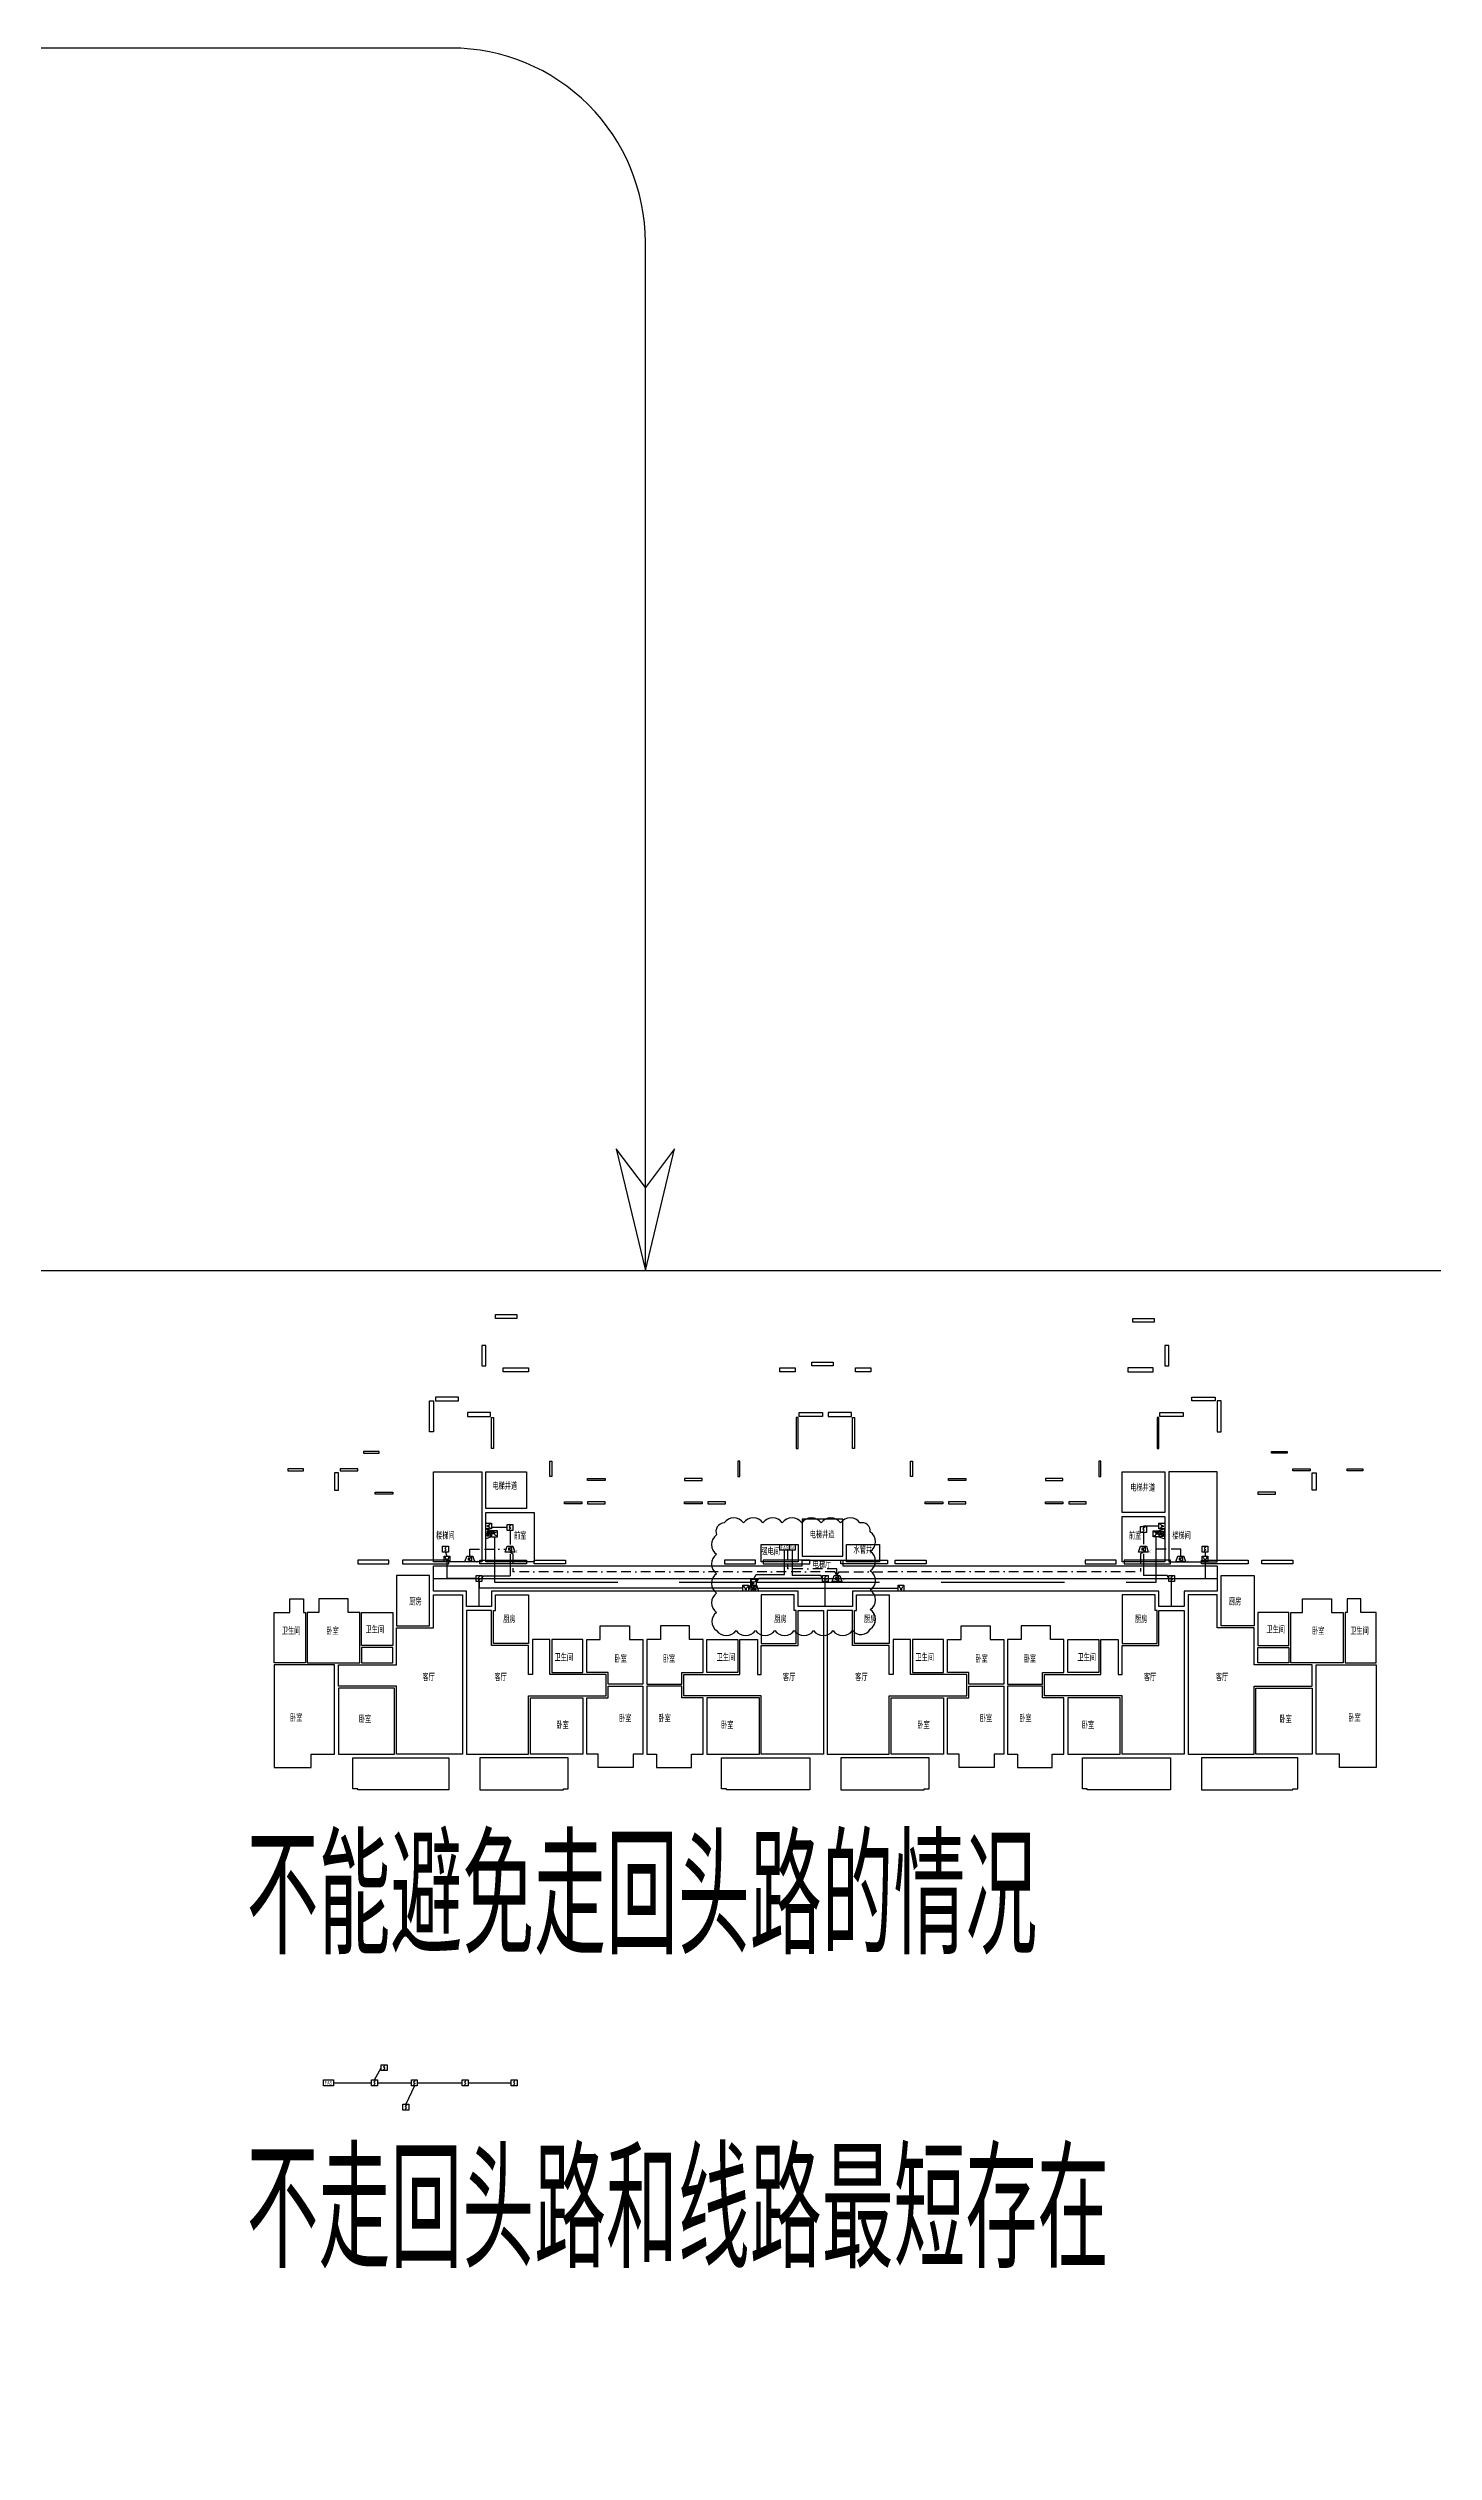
# Model space of a CAD drawing. Header units: millimetres. Extents: x -99490 to 495010, y -402480 to 18020.
# Drawn here: x 284444 to 355880, y -219597 to -95715 of the extents above; entities that cross this region are included whole.
import ezdxf
from ezdxf.enums import TextEntityAlignment as Align

# ---------------------------------------------------------------- set-up
doc = ezdxf.new("R2010")
doc.units = ezdxf.units.MM
doc.header["$LTSCALE"] = 1000
doc.linetypes.add('BORDER', pattern=[1.75, 0.5, -0.25, 0.5, -0.25, 0, -0.25])
doc.linetypes.add('HIDDEN', pattern=[9.525, 6.35, -3.175])
for name, color, linetype in [('E-BRST-WIRE', 4, 'BORDER'), ('E-FAS-DEVC', 3, 'Continuous'), ('E-FAS-EQPM', 2, 'Continuous'), ('E-FAS-WIRE', 4, 'Continuous'), ('E-FAS-WIRE5', 4, 'HIDDEN'), ('E-UNIV-DIAG', 2, 'Continuous'), ('E-UNIV-EL', 140, 'Continuous'), ('E-UNIV-NOTE', 6, 'Continuous'), ('中心线', 5, 'Continuous'), ('房间名称', 30, 'Continuous'), ('房间框线', 30, 'Continuous'), ('门窗框线', 114, 'Continuous')]:
    doc.layers.add(name, color=color, linetype=linetype)
doc.styles.add('TH-STYLE3', font='tssdeng.shx', dxfattribs={"width": 0.65, "bigfont": 'tssdchn.shx'})

# ---------------------------------------------------------------- blocks, each defined once
blk = doc.blocks.new('E-BFAS010')
blk.add_lwpolyline([(-2.5, -1.5), (-2.5, 1.5), (2.5, 1.5), (2.5, -1.5)], close=True)
at = {"layer": 'E-UNIV-EL', "style": 'TH-STYLE3', "width": 0.7}
blk.add_attdef('BOX', text='', height=2, dxfattribs=at).set_placement((0, 0), align=Align.MIDDLE)
blk = doc.blocks.new('E-BFAS540')
blk.add_lwpolyline([(-1.5, -1.5), (-1.5, 1.5), (1.5, 1.5), (1.5, -1.5)], close=True)
at = {"layer": 'E-UNIV-EL', "style": 'TH-STYLE3', "width": 0.7}
blk.add_attdef('F', text='', height=1.7, dxfattribs=at).set_placement((0, 0), align=Align.MIDDLE)
blk = doc.blocks.new('E-BFAS212')
blk.add_lwpolyline([(-1.5, -1.5), (-1.5, 1.5), (1.5, 1.5), (1.5, -1.5)], close=True)
at = {"layer": 'E-UNIV-EL'}
blk.add_line((0, 0), (0, -1), dxfattribs=at)
for radius in [0.5, 0.25]:
    blk.add_circle((0.75, -0.5), radius, dxfattribs=at)
blk.add_arc((0, 1), 1, 180, 0, dxfattribs=at)
blk = doc.blocks.new('E-BFAS330')
blk.add_lwpolyline([(-2.5, -1.5), (-1.5, 1.5), (1.5, 1.5), (2.5, -1.5)], close=True)
at = {"layer": 'E-UNIV-EL'}
for p, q in [((-1.6, 1), (-0.2, 0.6)), ((-1.1, 0), (-1.6, 1)), ((-0.5, 0), (-1.3, 0)), ((-1.3, 0), (-1.3, -0.8)), ((-0.7, 0), (-0.2, 0.6)), ((-0.5, 0), (-0.5, -0.8)), ((0, 1.5), (0, -1.5)), ((0.6, 0.1), (0.6, -0.8)), ((1.2, 0.1), (1.2, -0.8)), ((-1.3, -0.8), (-0.5, -0.8)), ((1.2, -0.8), (0.6, -0.8))]:
    blk.add_line(p, q, dxfattribs=at)
blk.add_circle((0.9, 0.5), 0.5, dxfattribs=at)
blk = doc.blocks.new('E-BFAS410-2')
blk.add_lwpolyline([(-2.5, -1.5), (-1.5, 1.5), (1.5, 1.5), (2.5, -1.5)], close=True)
at = {"layer": 'E-UNIV-EL'}
for p, q in [((0, 0.5), (-0.8, 0.5)), ((-0.8, 0.5), (-0.8, -0.5)), ((0, 0.5), (0.8, 1.2)), ((0, -0.5), (0, 0.5)), ((0.8, 1.2), (0.8, -1.2)), ((0, -0.5), (-0.8, -0.5)), ((0, -0.5), (0.8, -1.2))]:
    blk.add_line(p, q, dxfattribs=at)
at = {"layer": 'E-UNIV-EL', "style": 'TH-STYLE3', "width": 0.5}
blk.add_attdef('F', text='', height=1.5, dxfattribs=at).set_placement((3.5, -1.2), align=Align.MIDDLE)
blk = doc.blocks.new('E-BFAS110')
blk.add_lwpolyline([(-1.5, -1.5), (-1.5, 1.5), (1.5, 1.5), (1.5, -1.5)], close=True)
at = {"layer": 'E-UNIV-EL'}
blk.add_lwpolyline([(0.4, 1.1), (-0.4, 0.4), (0.4, -0.4), (-0.4, -1.1)], dxfattribs=at)
blk = doc.blocks.new('E-BFAS610')
blk.add_lwpolyline([(-1.5, -1.5), (-1.5, 1.5), (1.5, 1.5), (1.5, -1.5)], close=True)
at = {"layer": 'E-UNIV-EL'}
for p, q in [((0, 0), (0, -1)), ((-0.5, -0.5), (0.5, -0.5))]:
    blk.add_line(p, q, dxfattribs=at)
blk.add_arc((0, 1), 1, 180, 0, dxfattribs=at)
blk = doc.blocks.new('E-BFAS410-4')
blk.add_lwpolyline([(-2.5, -1.5), (-1.5, 1.5), (1.5, 1.5), (2.5, -1.5)], close=True)
at = {"layer": 'E-UNIV-EL'}
for p, q in [((0, 0.5), (-0.8, 0.5)), ((-0.8, 0.5), (-0.8, -0.5)), ((0, 0.5), (0.8, 1.2)), ((0, -0.5), (0, 0.5)), ((0.8, 1.2), (0.8, -1.2)), ((0, -0.5), (-0.8, -0.5)), ((0, -0.5), (0.8, -1.2))]:
    blk.add_line(p, q, dxfattribs=at)
at = {"layer": 'E-UNIV-EL', "style": 'TH-STYLE3', "width": 0.5}
blk.add_attdef('F', text='', height=1.5, dxfattribs=at).set_placement((3.5, -1.2), align=Align.MIDDLE)

msp = doc.modelspace()

# ---------------------------------------------------------------- linework, layer by layer
at = {"layer": 'E-BRST-WIRE'}
for p, q in [((308257, -173223), (308407, -173310)), ((308407, -173310), (308407, -174234)), ((322557, -173133), (322557, -174083)), ((340907, -173223), (340757, -173310)), ((340757, -173310), (340757, -174230)), ((324992, -174234), (308407, -174234)), ((325107, -174084), (322557, -174083)), ((325107, -174433), (324992, -174234)), ((325107, -174433), (325107, -174084)), ((325107, -174433), (325223, -174234)), ((325223, -174234), (340757, -174230))]:
    msp.add_line(p, q, dxfattribs=at)
for points in [[(306182, -173433), (306182, -173073), (308057, -173073)], [(342832, -173433), (342832, -173073), (341107, -173073)]]:
    msp.add_lwpolyline(points, dxfattribs=at)
at = {"layer": 'E-FAS-WIRE'}
for p, q in [((307157, -172083), (307157, -172033)), ((308107, -171958), (307307, -171958)), ((308257, -172108), (308257, -172826)), ((341707, -171883), (340907, -171883)), ((340907, -171908), (340907, -171883)), ((304932, -173223), (305007, -173433)), ((308257, -173333), (308257, -174442)), ((322807, -173133), (322807, -174433)), ((340907, -172208), (340907, -172824)), ((340907, -173310), (340907, -174434)), ((344082, -173223), (344082, -173433)), ((305007, -173733), (305007, -174583)), ((306507, -174583), (305007, -174583)), ((306807, -174583), (306889, -174442)), ((306889, -174442), (308257, -174442)), ((320957, -174783), (321073, -174583)), ((324357, -174583), (321073, -174583)), ((324271, -174433), (322807, -174433)), ((324357, -174583), (324271, -174433)), ((324657, -174583), (324857, -174583)), ((325357, -174583), (342207, -174583)), ((342121, -174434), (340907, -174434)), ((342207, -174583), (342121, -174434)), ((342507, -174584), (344082, -174584)), ((344082, -173733), (344082, -174584)), ((306657, -174733), (306657, -175083)), ((320257, -175083), (306657, -175083)), ((320607, -175083), (320557, -175083)), ((321007, -175083), (328263, -175083))]:
    msp.add_line(p, q, dxfattribs=at)
for points in [[(299149, -200575), (301118, -200575)], [(301268, -200425), (301618, -199799)], [(301418, -200575), (303177, -200575)], [(303477, -200575), (305792, -200575)], [(306092, -200575), (308321, -200575)], [(303327, -200725), (302887, -201678)]]:
    msp.add_lwpolyline(points, dxfattribs=at)
at = {"layer": 'E-FAS-WIRE5'}
for points in [[(307457, -172433), (307457, -174783), (320657, -174783)], [(320807, -174633), (320952, -174383), (322407, -174383), (322407, -173133)], [(320957, -174783), (341557, -174783), (341557, -172433)]]:
    msp.add_lwpolyline(points, dxfattribs=at)
at = {"layer": 'E-UNIV-DIAG', "color": 1}
msp.add_lwpolyline([(315232, -158715), (315232, -105715, 0.4142136), (305232, -95715), (175232, -95715)], format="xyb", dxfattribs=at)
msp.add_lwpolyline([(315232, -158715), (316732, -152439), (315232, -154439), (313732, -152439), (315232, -158715)], dxfattribs=at)
msp.add_lwpolyline([(405232, -270715), (225232, -270715, -0.4142136), (215232, -260715), (215232, -168715, -0.4142136), (225232, -158715), (405232, -158715, -0.4142136), (415232, -168715), (415232, -260715, -0.4142136)], format="xyb", close=True, dxfattribs=at)
at = {"layer": 'E-UNIV-NOTE'}
msp.add_lwpolyline([(318906, -177268, 0.5205671), (319906, -177268, 0.5205671), (320906, -177268, 0.5205671), (321906, -177268, 0.5205671), (322906, -177268, 0.5205671), (323906, -177268, 0.5205671), (324906, -177268, 0.5205671), (325906, -177268, 0.5205671), (326827, -177189, 0.5205671), (326827, -176189, 0.5205671), (326827, -175189, 0.5205671), (326827, -174189, 0.5205671), (326827, -173189, 0.5205671), (326827, -172189, 0.5205671), (326292, -171724, 0.5205671), (325292, -171724, 0.5205671), (324292, -171724, 0.5205671), (323292, -171724, 0.5205671), (322292, -171724, 0.5205671), (321292, -171724, 0.5205671), (320292, -171724, 0.5205671), (319292, -171724, 0.5205671), (318906, -172338, 0.5205671), (318906, -173338, 0.5205671), (318906, -174338, 0.5205671), (318906, -175338, 0.5205671), (318906, -176338, 0.5205671)], format="xyb", close=True, dxfattribs=at)
at = {"layer": '中心线'}
for p, q in [((304307, -174583), (344707, -174584)), ((306657, -176033), (306657, -174583)), ((324507, -176033), (324507, -174583)), ((342357, -176033), (342357, -174584))]:
    msp.add_line(p, q, dxfattribs=at)
at = {"layer": '房间框线'}
for points in [[(306807, -173733), (304307, -173733), (304307, -169083), (306807, -169083)], [(309110, -170983), (307006, -170983), (307006, -169083), (309110, -169083)], [(342007, -171183), (339807, -171183), (339807, -169083), (342007, -169083)], [(342207, -173733), (344707, -173733), (344707, -169083), (342207, -169083)], [(309507, -173733), (307007, -173733), (307007, -171183), (309507, -171183)], [(323307, -173433), (325407, -173433), (325407, -171533), (323307, -171533)], [(342007, -173733), (339807, -173733), (339807, -171383), (342007, -171383)], [(323107, -173733), (321207, -173733), (321207, -172833), (323107, -172833)], [(327307, -173733), (325607, -173733), (325607, -172833), (327307, -172833)], [(304107, -174433), (302407, -174433), (302407, -177033), (304107, -177033)], [(304307, -173933), (323307, -173933), (323307, -173633), (325407, -173633), (325407, -173933), (344707, -173933), (344707, -175233), (343007, -175233), (343007, -176033), (341707, -176033), (341707, -175233), (325907, -175233), (325907, -176033), (323107, -176033), (323107, -175233), (307307, -175233), (307307, -176033), (306007, -176033), (306007, -175233), (304307, -175233)], [(344907, -174433), (346607, -174433), (346607, -177033), (344907, -177033)], [(304307, -177133), (304307, -175433), (305807, -175433), (305807, -183633), (302407, -183633), (302407, -180133), (299407, -180133), (299407, -179033), (302407, -179033), (302407, -177133)], [(307507, -175433), (309207, -175433), (309207, -177934), (307407, -177934), (307407, -176233), (307507, -176233)], [(322907, -175433), (321207, -175433), (321207, -177934), (323007, -177934), (323007, -176233), (322907, -176233)], [(326107, -175433), (327807, -175433), (327807, -177934), (326007, -177934), (326007, -176233), (326107, -176233)], [(341507, -175433), (339807, -175433), (339807, -177934), (341607, -177934), (341607, -176233), (341507, -176233)], [(344707, -177133), (344707, -175433), (343207, -175433), (343207, -183633), (346607, -183633), (346607, -180133), (349607, -180133), (349607, -179033), (346607, -179033), (346607, -177133)], [(302207, -178033), (300607, -178033), (300607, -176333), (302207, -176333)], [(312207, -177733), (312907, -177733), (312907, -177033), (314407, -177033), (314407, -177733), (315107, -177733), (315107, -180033), (313307, -180033), (313307, -179433), (312207, -179433)], [(318207, -177733), (317507, -177733), (317507, -177033), (316007, -177033), (316007, -177733), (315307, -177733), (315307, -180033), (317107, -180033), (317107, -179433), (318207, -179433)], [(330807, -177733), (331507, -177733), (331507, -177033), (333007, -177033), (333007, -177733), (333707, -177733), (333707, -180033), (331907, -180033), (331907, -179433), (330807, -179433)], [(336807, -177733), (336107, -177733), (336107, -177033), (334607, -177033), (334607, -177733), (333907, -177733), (333907, -180033), (335707, -180033), (335707, -179433), (336807, -179433)], [(346807, -178033), (348407, -178033), (348407, -176333), (346807, -176333)], [(302207, -178133), (300607, -178133), (300607, -178933), (302207, -178933)], [(312007, -177733), (310407, -177733), (310407, -179433), (312007, -179433)], [(318407, -177733), (320007, -177733), (320007, -179433), (318407, -179433)], [(330607, -177733), (329007, -177733), (329007, -179433), (330607, -179433)], [(337007, -177733), (338607, -177733), (338607, -179433), (337007, -179433)], [(346807, -178133), (348407, -178133), (348407, -178933), (346807, -178933)], [(299207, -179033), (296107, -179033), (296107, -184333), (298007, -184333), (298007, -183633), (299207, -183633)], [(349807, -179033), (352907, -179033), (352907, -184333), (351007, -184333), (351007, -183633), (349807, -183633)], [(302307, -180233), (299407, -180233), (299407, -183633), (302307, -183633)], [(309307, -180733), (312007, -180733), (312007, -183633), (309307, -183633)], [(312207, -180733), (313307, -180733), (313307, -180133), (315107, -180133), (315107, -183633), (314607, -183633), (314607, -184333), (312807, -184333), (312807, -183633), (312207, -183633)], [(318207, -180733), (317107, -180733), (317107, -180133), (315307, -180133), (315307, -183633), (315807, -183633), (315807, -184333), (317607, -184333), (317607, -183633), (318207, -183633)], [(321107, -180733), (318407, -180733), (318407, -183633), (321107, -183633)], [(327907, -180733), (330607, -180733), (330607, -183633), (327907, -183633)], [(330807, -180733), (331907, -180733), (331907, -180133), (333707, -180133), (333707, -183633), (333207, -183633), (333207, -184333), (331407, -184333), (331407, -183633), (330807, -183633)], [(336807, -180733), (335707, -180733), (335707, -180133), (333907, -180133), (333907, -183633), (334407, -183633), (334407, -184333), (336207, -184333), (336207, -183633), (336807, -183633)], [(339707, -180733), (337007, -180733), (337007, -183633), (339707, -183633)], [(346707, -180233), (349607, -180233), (349607, -183633), (346707, -183633)], [(305107, -185483), (300407, -185483), (300407, -185433), (300157, -185433), (300157, -183833), (305107, -183833)], [(306707, -185483), (311007, -185483), (311007, -185433), (311257, -185433), (311257, -183833), (306707, -183833)], [(323707, -185483), (319407, -185483), (319407, -185433), (319157, -185433), (319157, -183833), (323707, -183833)], [(325307, -185483), (329607, -185483), (329607, -185433), (329857, -185433), (329857, -183833), (325307, -183833)], [(342307, -185483), (338007, -185483), (338007, -185433), (337757, -185433), (337757, -183833), (342307, -183833)], [(343907, -185483), (348607, -185483), (348607, -185433), (348857, -185433), (348857, -183833), (343907, -183833)]]:
    msp.add_lwpolyline(points, close=True, dxfattribs=at)
for points in [[(297607, -175633), (297607, -176333), (297707, -176333), (297707, -178933), (296107, -178933), (296107, -176333), (296907, -176333), (296907, -175633), (297607, -175633)], [(299907, -175633), (298407, -175633), (298407, -176333), (297807, -176333), (297807, -178933), (300507, -178933), (300507, -176333), (299907, -176333), (299907, -175633)], [(349107, -175633), (350607, -175633), (350607, -176333), (351207, -176333), (351207, -178933), (348507, -178933), (348507, -176333), (349107, -176333), (349107, -175633)], [(351407, -175633), (351407, -176333), (351307, -176333), (351307, -178933), (352907, -178933), (352907, -176333), (352107, -176333), (352107, -175633), (351407, -175633)], [(309407, -179533), (309207, -179533), (309207, -178033), (307307, -178033), (307307, -176233), (306007, -176233), (306007, -183633), (309207, -183633), (309207, -180633), (313207, -180633), (313207, -179533), (310307, -179533), (310307, -177733), (309407, -177733), (309407, -179533)], [(321007, -179533), (321207, -179533), (321207, -178033), (323107, -178033), (323107, -176233), (324407, -176233), (324407, -183633), (321207, -183633), (321207, -180633), (317207, -180633), (317207, -179533), (320107, -179533), (320107, -177733), (321007, -177733), (321007, -179533)], [(328007, -179533), (327807, -179533), (327807, -178033), (325907, -178033), (325907, -176233), (324607, -176233), (324607, -183633), (327807, -183633), (327807, -180633), (331807, -180633), (331807, -179533), (328907, -179533), (328907, -177733), (328007, -177733), (328007, -179533)], [(339607, -179533), (339807, -179533), (339807, -178033), (341707, -178033), (341707, -176233), (343007, -176233), (343007, -183633), (339807, -183633), (339807, -180633), (335807, -180633), (335807, -179533), (338707, -179533), (338707, -177733), (339607, -177733), (339607, -179533)]]:
    msp.add_lwpolyline(points, dxfattribs=at)
at = {"layer": '门窗框线'}
for points in [[(307507, -160983), (308607, -160983), (308607, -161183), (307507, -161183)], [(340357, -161183), (341457, -161183), (341457, -161383), (340357, -161383)], [(307007, -162583), (306807, -162583), (306807, -163633), (307007, -163633)], [(323807, -163433), (324907, -163433), (324907, -163633), (323807, -163633)], [(342207, -162583), (342007, -162583), (342007, -163633), (342207, -163633)], [(307907, -163733), (309207, -163733), (309207, -163933), (307907, -163933)], [(322157, -163733), (322957, -163733), (322957, -163933), (322157, -163933)], [(326057, -163733), (326857, -163733), (326857, -163933), (326057, -163933)], [(341407, -163733), (340107, -163733), (340107, -163933), (341407, -163933)], [(304107, -165433), (304307, -165433), (304307, -167033), (304107, -167033)], [(305607, -165233), (304407, -165233), (304407, -165433), (305607, -165433)], [(343407, -165233), (344607, -165233), (344607, -165433), (343407, -165433)], [(344907, -165433), (344707, -165433), (344707, -167033), (344907, -167033)], [(307257, -166033), (306057, -166033), (306057, -166233), (307257, -166233)], [(307307, -166283), (307407, -166283), (307407, -167883), (307307, -167883)], [(323107, -166283), (323007, -166283), (323007, -167883), (323107, -167883)], [(323157, -166033), (324357, -166033), (324357, -166233), (323157, -166233)], [(325857, -166033), (324657, -166033), (324657, -166233), (325857, -166233)], [(325907, -166283), (326007, -166283), (326007, -167883), (325907, -167883)], [(341707, -166283), (341607, -166283), (341607, -167883), (341707, -167883)], [(341757, -166033), (342957, -166033), (342957, -166233), (341757, -166233)], [(301506, -168033), (300707, -168033), (300707, -168133), (301506, -168133)], [(347509, -168033), (348307, -168033), (348307, -168133), (347509, -168133)], [(297607, -168933), (296807, -168933), (296807, -169033), (297607, -169033)], [(299407, -169133), (299207, -169133), (299207, -170033), (299407, -170033)], [(300407, -168933), (299507, -168933), (299507, -169033), (300407, -169033)], [(310307, -168533), (310407, -168533), (310407, -169333), (310307, -169333)], [(312257, -169433), (313157, -169433), (313157, -169533), (312257, -169533)], [(318157, -169433), (317257, -169433), (317257, -169533), (318157, -169533)], [(320107, -168533), (320007, -168533), (320007, -169333), (320107, -169333)], [(328907, -168533), (329007, -168533), (329007, -169333), (328907, -169333)], [(330857, -169433), (331757, -169433), (331757, -169533), (330857, -169533)], [(336757, -169433), (335857, -169433), (335857, -169533), (336757, -169533)], [(338707, -168533), (338607, -168533), (338607, -169333), (338707, -169333)], [(348607, -168933), (349507, -168933), (349507, -169033), (348607, -169033)], [(349607, -169133), (349807, -169133), (349807, -170033), (349607, -170033)], [(351407, -168933), (352207, -168933), (352207, -169033), (351407, -169033)], [(301307, -170133), (302207, -170133), (302207, -170233), (301307, -170233)], [(311057, -170633), (311957, -170633), (311957, -170733), (311057, -170733)], [(313157, -170633), (312257, -170633), (312257, -170733), (313157, -170733)], [(317257, -170633), (318157, -170633), (318157, -170733), (317257, -170733)], [(319357, -170633), (318457, -170633), (318457, -170733), (319357, -170733)], [(329657, -170633), (330557, -170633), (330557, -170733), (329657, -170733)], [(331757, -170633), (330857, -170633), (330857, -170733), (331757, -170733)], [(335857, -170633), (336757, -170633), (336757, -170733), (335857, -170733)], [(337957, -170633), (337057, -170633), (337057, -170733), (337957, -170733)], [(347707, -170133), (346807, -170133), (346807, -170233), (347707, -170233)], [(302007, -173633), (300407, -173633), (300407, -173833), (302007, -173833)], [(305107, -173633), (302707, -173633), (302707, -173833), (305107, -173833)], [(306707, -173633), (309107, -173633), (309107, -173833), (306707, -173833)], [(309507, -173633), (311107, -173633), (311107, -173833), (309507, -173833)], [(320907, -173633), (319307, -173633), (319307, -173833), (320907, -173833)], [(323707, -173633), (321307, -173633), (321307, -173833), (323707, -173833)], [(325307, -173633), (327707, -173633), (327707, -173833), (325307, -173833)], [(328107, -173633), (329707, -173633), (329707, -173833), (328107, -173833)], [(339507, -173633), (337907, -173633), (337907, -173833), (339507, -173833)], [(342307, -173633), (339907, -173633), (339907, -173833), (342307, -173833)], [(343907, -173633), (346307, -173633), (346307, -173833), (343907, -173833)], [(347007, -173633), (348607, -173633), (348607, -173833), (347007, -173833)]]:
    msp.add_lwpolyline(points, close=True, dxfattribs=at)

# ---------------------------------------------------------------- block references
at = {"layer": 'E-FAS-DEVC'}
for name, p, xscale, yscale, zscale, rotation in [('E-BFAS610', (307157, -171883), 100, 100, 100, 270), ('E-BFAS330', (307157, -172283), 100, 100, 100, 269.9989454010651), ('E-BFAS212', (307457, -172283), -100.0000000000001, 100, 100, 269.9989454004784), ('E-BFAS212', (341557, -172283), 100.0000000000001, 100.0000000000001, 100.0000000000001, 90.00105459952158), ('E-BFAS610', (341857, -171883), 100, 100, 100, 89.998323049958), ('E-BFAS330', (341857, -172283), -100, 100, 100, 90.0010545989349), ('E-BFAS610', (344082, -173583), 100, 100, 100, 359.998323049958), ('E-BFAS212', (320807, -174783), -100.0000000000001, 100, 100, 359.9989454004784), ('E-BFAS330', (320807, -175083), 100, 100, 100, 359.998945401065)]:
    msp.add_blockref(name, p, dxfattribs=dict(at, xscale=xscale, yscale=yscale, zscale=zscale, rotation=rotation))
at = {"layer": 'E-FAS-DEVC', "xscale": 100, "yscale": 100, "zscale": 100}
for name, p in [('E-BFAS110', (308257, -171958)), ('E-BFAS110', (340907, -172058)), ('E-BFAS110', (304932, -173073)), ('E-BFAS610', (305007, -173583)), ('E-BFAS110', (344082, -173073)), ('E-BFAS110', (306657, -174583)), ('E-BFAS110', (324507, -174583)), ('E-BFAS110', (342357, -174584)), ('E-BFAS610', (320407, -175083)), ('E-BFAS610', (328413, -175083)), ('E-BFAS110', (301268, -200575)), ('E-BFAS110', (301768, -199799)), ('E-BFAS110', (303327, -200575)), ('E-BFAS110', (305942, -200575)), ('E-BFAS110', (308471, -200575)), ('E-BFAS110', (302887, -201828))]:
    msp.add_blockref(name, p, dxfattribs=at)
for name, p, values in [('E-BFAS410-4', (306182, -173583), {'F': 'W'}), ('E-BFAS410-2', (308257, -173073), {'F': 'C'}), ('E-BFAS540', (322807, -172983), {'F': 'SI'}), ('E-BFAS410-2', (340907, -173073), {'F': 'C'}), ('E-BFAS410-4', (342832, -173583), {'F': 'W'}), ('E-BFAS410-2', (325107, -174583), {'F': 'C'})]:
    msp.add_blockref(name, p, dxfattribs=at).add_auto_attribs(values)
at = {"layer": 'E-FAS-EQPM', "xscale": 100, "yscale": 100, "zscale": 100}
for p in [(322407, -172983), (298899, -200575)]:
    msp.add_blockref('E-BFAS010', p, dxfattribs=at).add_auto_attribs({'BOX': 'FAS'})

# ---------------------------------------------------------------- texts
at = {"layer": 'E-UNIV-NOTE', "style": 'TH-STYLE3', "width": 0.65}
for s, p in [('不能避免走回头路的情况', (294679, -190968)), ('不走回头路和线路最短存在', (294679, -207129))]:
    msp.add_text(s, height=6000, dxfattribs=at).set_placement(p, align=Align.MIDDLE_LEFT)
at = {"layer": '房间名称', "style": 'TH-STYLE3', "width": 0.7}
for s, p in [('电梯井道', (307985, -169832)), ('电梯井道', (340866, -169921)), ('楼梯间', (304920, -172395)), ('前室', (308785, -172395)), ('电梯井道', (324343, -172337)), ('前室', (340477, -172395)), ('楼梯间', (342866, -172395)), ('强电间', (321695, -173205)), ('水管井', (326441, -173126)), ('电梯厅', (324336, -173880)), ('厨房', (303385, -175792)), ('厨房', (345629, -175792)), ('卫生间', (296971, -177304)), ('卧室', (299103, -177304)), ('卫生间', (301288, -177235)), ('厨房', (308222, -176698)), ('厨房', (322192, -176698)), ('厨房', (326822, -176698)), ('厨房', (340792, -176698)), ('卫生间', (347726, -177235)), ('卧室', (349911, -177304)), ('卫生间', (352043, -177304)), ('客厅', (304060, -179686)), ('客厅', (307771, -179686)), ('卫生间', (311030, -178667)), ('卧室', (313960, -178744)), ('卧室', (316454, -178744)), ('卫生间', (319384, -178667)), ('客厅', (322644, -179686)), ('客厅', (326371, -179686)), ('卫生间', (329630, -178667)), ('卧室', (332560, -178744)), ('卧室', (335054, -178744)), ('卫生间', (337984, -178667)), ('客厅', (341244, -179686)), ('客厅', (344954, -179686)), ('卧室', (297233, -181784)), ('卧室', (300781, -181847)), ('卧室', (310965, -182153)), ('卧室', (314192, -181804)), ('卧室', (316222, -181804)), ('卧室', (319450, -182153)), ('卧室', (329565, -182153)), ('卧室', (332792, -181804)), ('卧室', (334822, -181804)), ('卧室', (338050, -182153)), ('卧室', (348234, -181847)), ('卧室', (351781, -181784))]:
    msp.add_text(s, height=350, dxfattribs=at).set_placement(p, align=Align.MIDDLE_CENTER)

doc.saveas('drawing.dxf')
